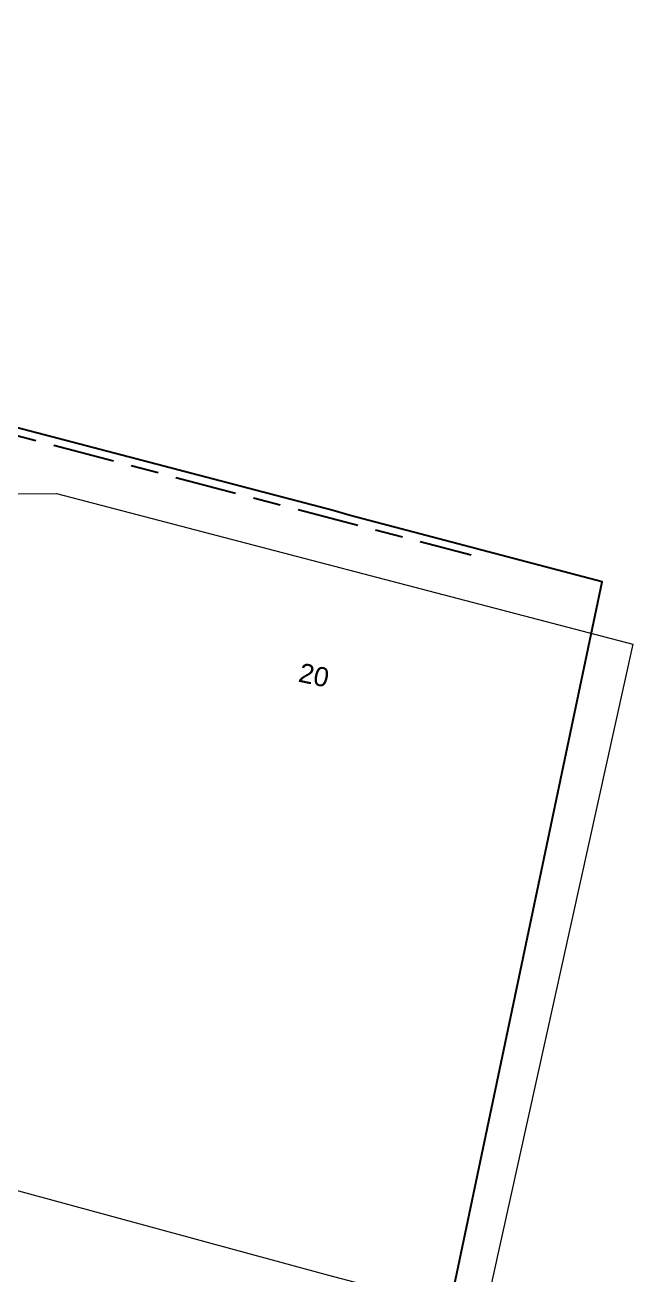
# Model space of a CAD drawing. Header units: metres. Extents: x 313711 to 315840, y 6256069 to 6257554.
# Drawn here: x 315486.9 to 315526.4, y 6256588 to 6256669.2 of the extents above; entities that cross this region are included whole.
import ezdxf

# ---------------------------------------------------------------- set-up
doc = ezdxf.new("R2010")
doc.units = ezdxf.units.M
doc.linetypes.add('Cable Exist UG', pattern=[8.2, 4, -1.2, 1.8, -1.2])
doc.layers.add('Cadastre Land Parcels_SP_EXT', color=9, linetype='Continuous', lineweight=5)
doc.layers.add('Mains_HV_EXT', color=7, linetype='Continuous')
doc.styles.get("Standard").update_dxf_attribs({"font": 'arial.ttf'})
doc.linetypes.add('Cable P UG', pattern='A,6,-0.5,["P",Standard,S=1.7,R=0,X=0.5,Y=-1],-2.9', length=9.4)

msp = doc.modelspace()

# ---------------------------------------------------------------- linework, layer by layer
at = {"layer": 'Cadastre Land Parcels_SP_EXT', "linetype": 'Continuous'}
for points in [[(315516.738, 6256585.189), (315508.715, 6256587.372), (315506.676, 6256587.927), (315472.047, 6256597.351), (315481.676, 6256634.449), (315483.207, 6256637.15), (315485.886, 6256638.721), (315488.991, 6256638.739), (315526.411, 6256628.936), (315516.738, 6256585.189)], [(315523.169, 6256538.042), (315503.123, 6256543.903), (315508.54, 6256564.792), (315503.217, 6256566.172), (315508.715, 6256587.372), (315506.676, 6256587.927), (315472.047, 6256597.351), (315466.171, 6256574.692), (315460.565, 6256553.075), (315497.638, 6256544.327), (315497.114, 6256542.108), (315522.335, 6256534.735), (315523.169, 6256538.042)]]:
    msp.add_lwpolyline(points, close=True, dxfattribs=at)
at = {"layer": 'Mains_HV_EXT', "linetype": 'Cable P UG'}
msp.add_lwpolyline([(315512.46, 6256576.087), (315524.413, 6256633.003), (315508.055, 6256637.308), (315508.055, 6256637.308), (315506.942, 6256637.63), (315484.03, 6256643.631), (315466.902, 6256648.12), (315355.684, 6256677.266), (315355.684, 6256677.266), (315316.169, 6256687.575), (315307.819, 6256689.723), (315269.661, 6256699.752), (315262.523, 6256701.619), (315245.999, 6256705.956), (315240.427, 6256707.407), (315236.419, 6256708.483), (315228.594, 6256710.523), (315217.998, 6256713.247), (315193.377, 6256719.944), (315193.377, 6256719.944), (315150.63, 6256731), (315140.878, 6256733.495), (315135.617, 6256734.825), (315121.022, 6256738.781)], dxfattribs=at)
at = {"layer": 'Mains_HV_EXT', "linetype": 'Cable Exist UG'}
msp.add_lwpolyline([(315459.37, 6256649.543), (315480.882, 6256643.957), (315515.905, 6256634.746)], dxfattribs=at)

# ---------------------------------------------------------------- texts
at = {"layer": 'Cadastre Land Parcels_SP_EXT'}
msp.add_text('20', height=1.25, rotation=348.05856, dxfattribs=at).set_placement((315504.624, 6256626.524))

doc.saveas('drawing.dxf')
